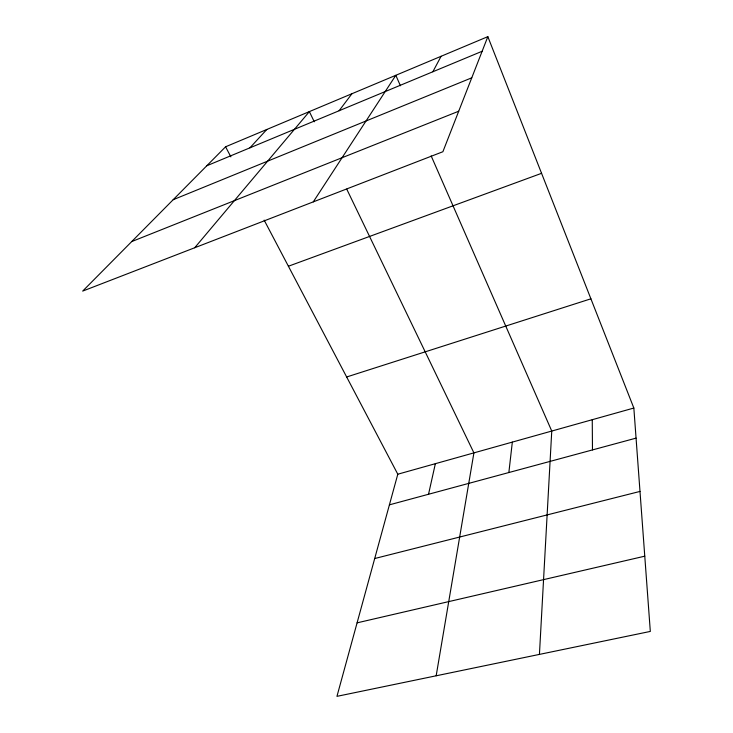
<?xml version="1.0" encoding="UTF-8"?>
<svg xmlns="http://www.w3.org/2000/svg" width="733" height="733" viewBox="0 0 733 733"><rect width="100%" height="100%" fill="white"/><g stroke="black" fill="none" stroke-linecap="round" stroke-linejoin="round"><path stroke-width="1.1" d="M539.433 654.404L551.757 431.05L431.16 155.909M508.858 472.538L512.33 442.109M436.172 675.789L473.912 452.875L346.736 189.114M428.53 494.262L435.356 463.687M264.155 220.129L397.799 474.214L336.951 696.35L650.318 631.425L633.843 408.043L487.839 36.65L225.581 146.792L82.682 291.093L442.888 151.731L487.839 36.65M432.855 71.761L441.101 56.276M313.266 201.887L395.82 75.297L400.42 85.779M339.086 110.756L351.932 93.732M194.703 247.754L309.363 111.608L314.274 121.788M249.907 147.837L266.83 129.466M206.788 165.768L482.122 51.273M173.171 199.715L471.759 77.817M131.711 241.578L458.711 111.224M288.408 266.235L541.568 173.318M346.654 376.982L590.908 298.807M397.799 474.214L633.843 408.043M389.406 504.845L636.061 438.132M374.7 558.528L639.991 491.422M357.081 622.848L644.765 556.182M225.581 146.792L230.868 156.844M592.255 419.697L592.475 449.925"/></g></svg>
